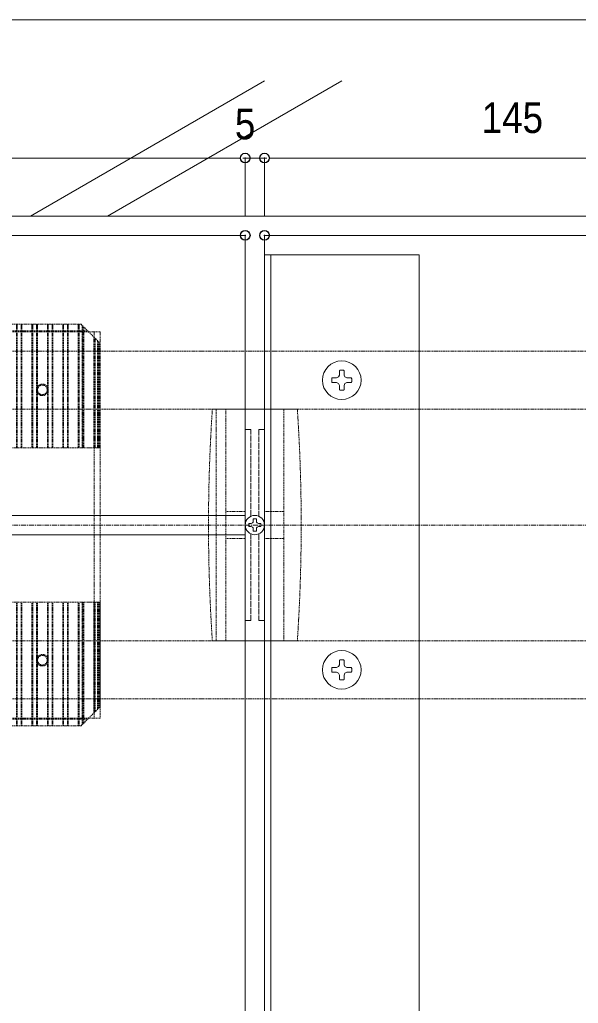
# Model space of a CAD drawing. Units: millimetres, scale not verified. Extents: x -4750 to 4750, y -3000 to 3000.
# Drawn here: x -1876.6 to -1732, y 1177.8 to 1432.5 of the extents above; entities that cross this region are included whole.
import ezdxf
from ezdxf.enums import TextEntityAlignment as Align

# ---------------------------------------------------------------- set-up
doc = ezdxf.new("R2010")
doc.units = ezdxf.units.MM
doc.header["$LTSCALE"] = 5
doc.header["$PDMODE"] = 32
doc.header["$PDSIZE"] = 2.5
for name, pattern in [('CHAIN1', [8, 5, -1, 1, -1]), ('DASHED1', [1.8, 1.2, -0.6]), ('LONG_DASHED1', [7, 6, -1])]:
    doc.linetypes.add(name, pattern=pattern)
for name, color, linetype, lineweight in [('0-0_デッキ', 7, 'Continuous', 9), ('0-1_束', 7, 'Continuous', 9), ('0-2_根太', 7, 'Continuous', 9), ('0-3_一般', 7, 'Continuous', 9), ('0-4_0', 7, 'Continuous', 9), ('0-5_図枠', 7, 'Continuous', 9), ('0-7_寸法', 7, 'Continuous', 9), ('0-8_ビス', 7, 'Continuous', 9), ('0-A_WQCS', 7, 'Continuous', 9)]:
    doc.layers.add(name, color=color, linetype=linetype, lineweight=lineweight)
doc.layers.add('0-9_Defpoints', color=7, linetype='Continuous')
doc.styles.add('Osaka', font='')
doc.styles.get('Osaka').set_extended_font_data('Osaka')

# ---------------------------------------------------------------- blocks, each defined once
blk = doc.blocks.new('_DOT')
at = {"layer": '0-4_0'}
for p, q in [((-10, 0), (-20, 0)), ((-5, 0), (5, 0))]:
    blk.add_line(p, q, dxfattribs=at)
blk = doc.blocks.new('グループ-236-1')
at = {"layer": '0-2_根太', "linetype": 'DASHED1'}
for p, q in [((-13647.2, 8386.8), (-3005.1, 8386.8)), ((-13647.2, 8086.8), (-3005.1, 8086.8)), ((-13647.2, 6886.8), (-3005.1, 6886.8)), ((-13647.2, 6586.8), (-3005.1, 6586.8))]:
    blk.add_line(p, q, dxfattribs=at)
at = {"layer": '0-2_根太', "linetype": 'CHAIN1'}
blk.add_line((-19524.5, 7486.8), (-2524.5, 7486.8), dxfattribs=at)
blk = doc.blocks.new('グループ-25-1')
at = {"layer": '0-A_WQCS'}
blk.add_line((8, -19.6), (8, -31.2), dxfattribs=at)
for points in [[(-19.6, -8), (-31.2, -8), (-31.2, 8), (-19.6, 8)], [(-8, 19.6), (-8, 31.3), (8, 31.3), (8, 19.6)], [(19.6, 8), (31.3, 8), (31.3, -8), (19.6, -8)], [(8, -31.2), (-8, -31.2), (-8, -19.6)]]:
    blk.add_lwpolyline(points, dxfattribs=at)
blk.add_circle((0, 0), 50, dxfattribs=at)
for centre, start, end in [((-19.6, 19.6), 270, 0), ((19.6, 19.6), 180, 270), ((-19.6, -19.6), 0, 90), ((19.6, -19.6), 90, 180)]:
    blk.add_arc(centre, 11.6, start, end, dxfattribs=at)
blk = doc.blocks.new('グループ-26-1')
at = {"layer": '0-A_WQCS'}
blk.add_blockref('グループ-25-1', (0, 0), dxfattribs=at)
blk = doc.blocks.new('グループ-27-1')
at = {"layer": '0-A_WQCS', "linetype": 'DASHED1'}
for p, q in [((220, 600), (-220, 600)), ((-200, 596.7), (-200, -596.7)), ((-149.8, 600), (-149.8, -600)), ((149.8, -600), (149.8, 600)), ((-49.8, 70), (-149.8, 70)), ((49.8, 70), (149.8, 70)), ((-49.8, -70), (-149.8, -70)), ((49.8, -70), (149.8, -70)), ((220, -600), (-220, -600))]:
    blk.add_line(p, q, dxfattribs=at)
at = {"layer": '0-A_WQCS', "linetype": 'LONG_DASHED1'}
for p, q in [((-49.8, 600), (-49.8, 14.9)), ((49.8, 14.9), (49.8, 600)), ((-49.8, 494.2), (-20, 494.2)), ((-20, 48), (-20, 494.2)), ((20, 494.2), (20, 48)), ((20, 494.2), (49.8, 494.2)), ((-49.8, -14.9), (-49.8, -600)), ((-20, -494.2), (-20, -48)), ((20, -48), (20, -494.2)), ((49.8, -600), (49.8, -14.9)), ((-20, -494.2), (-49.8, -494.2)), ((49.8, -494.2), (20, -494.2))]:
    blk.add_line(p, q, dxfattribs=at)
at = {"layer": '0-A_WQCS'}
for p, q in [((-49.8, 600), (50.2, 600)), ((50.2, -600), (-49.8, -600))]:
    blk.add_line(p, q, dxfattribs=at)
at = {"layer": '0-A_WQCS', "linetype": 'DASHED1'}
for centre, start, end in [((8770, 0), 176.1817, 183.8183), ((-8770, 0), 0, 3.8183), ((-8770, 0), 356.1817, 0)]:
    blk.add_arc(centre, 9010, start, end, dxfattribs=at)
at = {"layer": '0-A_WQCS'}
blk.add_blockref('グループ-26-1', (0, 0), dxfattribs=at)
blk = doc.blocks.new('グループ-28-1')
at = {"layer": '0-A_WQCS'}
blk.add_blockref('グループ-27-1', (0, 0), dxfattribs=at)
blk = doc.blocks.new('WQCS2016平')
at = {"layer": '0-A_WQCS'}
blk.add_blockref('グループ-28-1', (0, 0), dxfattribs=at)
blk = doc.blocks.new('グループ-237-1')
at = {"layer": '0-1_束', "linetype": 'DASHED1'}
for p, q in [((-9115, 7086.8), (-7715, 7086.8)), ((-9115, 6546.8), (-9115, 7086.8)), ((-9109, 7086.8), (-9109, 6540.8)), ((-9105, 7086.8), (-9105, 6536.8)), ((-9085, 6516.8), (-9085, 7086.8)), ((-9081, 6512.8), (-9081, 7086.8)), ((-9029, 6460.8), (-9029, 7086.8)), ((-9025, 7086.8), (-9025, 6456.8)), ((-9005, 6446.8), (-9005, 7086.8)), ((-9001, 6446.8), (-9001, 7086.8)), ((-8949, 6446.8), (-8949, 7086.8)), ((-8945, 6446.8), (-8945, 7086.8)), ((-8925, 6446.8), (-8925, 7086.8)), ((-8921, 6446.8), (-8921, 7086.8)), ((-8869, 6446.8), (-8869, 7086.8)), ((-8865, 6446.8), (-8865, 7086.8)), ((-8845, 6446.8), (-8845, 7086.8)), ((-8841, 6446.8), (-8841, 7086.8)), ((-8789, 6446.8), (-8789, 7086.8)), ((-8785, 6446.8), (-8785, 7086.8)), ((-8765, 6446.8), (-8765, 7086.8)), ((-8761, 6446.8), (-8761, 7086.8)), ((-8709, 6446.8), (-8709, 7086.8)), ((-8705, 6446.8), (-8705, 7086.8)), ((-8685, 6446.8), (-8685, 7086.8)), ((-8681, 6446.8), (-8681, 7086.8)), ((-8629, 6446.8), (-8629, 7086.8)), ((-8625, 7086.8), (-8625, 6446.8)), ((-8605, 6446.8), (-8605, 7086.8)), ((-8601, 6446.8), (-8601, 7086.8)), ((-8549, 6446.8), (-8549, 7086.8)), ((-8545, 6446.8), (-8545, 7086.8)), ((-8525, 6446.8), (-8525, 7086.8)), ((-8521, 6446.8), (-8521, 7086.8)), ((-8469, 6446.8), (-8469, 7086.8)), ((-8465, 6446.8), (-8465, 7086.8)), ((-8445, 6446.8), (-8445, 7086.8)), ((-8441, 6446.8), (-8441, 7086.8)), ((-8389, 6446.8), (-8389, 7086.8)), ((-8385, 6446.8), (-8385, 7086.8)), ((-8365, 6446.8), (-8365, 7086.8)), ((-8361, 6446.8), (-8361, 7086.8)), ((-8309, 6446.8), (-8309, 7086.8)), ((-8305, 6446.8), (-8305, 7086.8)), ((-8285, 6446.8), (-8285, 7086.8)), ((-8281, 6446.8), (-8281, 7086.8)), ((-8229, 6446.8), (-8229, 7086.8)), ((-8225, 6446.8), (-8225, 7086.8)), ((-8205, 6446.8), (-8205, 7086.8)), ((-8201, 6446.8), (-8201, 7086.8)), ((-8149, 6446.8), (-8149, 7086.8)), ((-8145, 6446.8), (-8145, 7086.8)), ((-8125, 6446.8), (-8125, 7086.8)), ((-8121, 6446.8), (-8121, 7086.8)), ((-8069, 6446.8), (-8069, 7086.8)), ((-8065, 6446.8), (-8065, 7086.8)), ((-8045, 6446.8), (-8045, 7086.8)), ((-8041, 6446.8), (-8041, 7086.8)), ((-7989, 6446.8), (-7989, 7086.8)), ((-7985, 6446.8), (-7985, 7086.8)), ((-7965, 6446.8), (-7965, 7086.8)), ((-7961, 6446.8), (-7961, 7086.8)), ((-7909, 6446.8), (-7909, 7086.8)), ((-7905, 6446.8), (-7905, 7086.8)), ((-7885, 6446.8), (-7885, 7086.8)), ((-7881, 6446.8), (-7881, 7086.8)), ((-7829, 6446.8), (-7829, 7086.8)), ((-7825, 6446.8), (-7825, 7086.8)), ((-7809, 6452.8), (-7809, 7086.8)), ((-7805, 7086.8), (-7805, 6456.8)), ((-7801, 7086.8), (-7801, 6460.8)), ((-7749, 7086.8), (-7749, 6512.8)), ((-7745, 7086.8), (-7745, 6516.8)), ((-7741, 7086.8), (-7741, 6520.8)), ((-7729, 7086.8), (-7729, 6532.8)), ((-7725, 7086.8), (-7725, 6536.8)), ((-7721, 7086.8), (-7721, 6540.8)), ((-7715, 7086.8), (-7715, 6546.8)), ((-9015, 6446.8), (-9115, 6546.8)), ((-7715, 6546.8), (-7815, 6446.8)), ((-9050, 6481.8), (-7779.9, 6481.8)), ((-7815, 6446.8), (-9015, 6446.8))]:
    blk.add_line(p, q, dxfattribs=at)
for centre in [(-8815, 6786.8), (-8015, 6786.8)]:
    blk.add_circle(centre, 25, dxfattribs=at)
blk = doc.blocks.new('グループ-238-1')
at = {"layer": '0-1_束', "linetype": 'DASHED1'}
for p, q in [((-9015, 8526.8), (-9115, 8426.8)), ((-9029, 8512.8), (-9029, 7886.8)), ((-9025, 7886.8), (-9025, 8516.8)), ((-7815, 8526.8), (-9015, 8526.8)), ((-9005, 8526.8), (-9005, 7886.8)), ((-9001, 8526.8), (-9001, 7886.8)), ((-8949, 8526.8), (-8949, 7886.8)), ((-8945, 8526.8), (-8945, 7886.8)), ((-8925, 8526.8), (-8925, 7886.8)), ((-8921, 8526.8), (-8921, 7886.8)), ((-8869, 8526.8), (-8869, 7886.8)), ((-8865, 8526.8), (-8865, 7886.8)), ((-8845, 8526.8), (-8845, 7886.8)), ((-8841, 8526.8), (-8841, 7886.8)), ((-8789, 8526.8), (-8789, 7886.8)), ((-8785, 8526.8), (-8785, 7886.8)), ((-8765, 8526.8), (-8765, 7886.8)), ((-8761, 8526.8), (-8761, 7886.8)), ((-8709, 8526.8), (-8709, 7886.8)), ((-8705, 8526.8), (-8705, 7886.8)), ((-8685, 8526.8), (-8685, 7886.8)), ((-8681, 8526.8), (-8681, 7886.8)), ((-8629, 8526.8), (-8629, 7886.8)), ((-8625, 7886.8), (-8625, 8526.8)), ((-8605, 8526.8), (-8605, 7886.8)), ((-8601, 8526.8), (-8601, 7886.8)), ((-8549, 8526.8), (-8549, 7886.8)), ((-8545, 8526.8), (-8545, 7886.8)), ((-8525, 8526.8), (-8525, 7886.8)), ((-8521, 8526.8), (-8521, 7886.8)), ((-8469, 8526.8), (-8469, 7886.8)), ((-8465, 8526.8), (-8465, 7886.8)), ((-8445, 8526.8), (-8445, 7886.8)), ((-8441, 8526.8), (-8441, 7886.8)), ((-8389, 8526.8), (-8389, 7886.8)), ((-8385, 8526.8), (-8385, 7886.8)), ((-8365, 8526.8), (-8365, 7886.8)), ((-8361, 8526.8), (-8361, 7886.8)), ((-8309, 8526.8), (-8309, 7886.8)), ((-8305, 8526.8), (-8305, 7886.8)), ((-8285, 8526.8), (-8285, 7886.8)), ((-8281, 8526.8), (-8281, 7886.8)), ((-8229, 8526.8), (-8229, 7886.8)), ((-8225, 8526.8), (-8225, 7886.8)), ((-8205, 8526.8), (-8205, 7886.8)), ((-8201, 8526.8), (-8201, 7886.8)), ((-8149, 8526.8), (-8149, 7886.8)), ((-8145, 8526.8), (-8145, 7886.8)), ((-8125, 8526.8), (-8125, 7886.8)), ((-8121, 8526.8), (-8121, 7886.8)), ((-8069, 8526.8), (-8069, 7886.8)), ((-8065, 8526.8), (-8065, 7886.8)), ((-8045, 8526.8), (-8045, 7886.8)), ((-8041, 8526.8), (-8041, 7886.8)), ((-7989, 8526.8), (-7989, 7886.8)), ((-7985, 8526.8), (-7985, 7886.8)), ((-7965, 8526.8), (-7965, 7886.8)), ((-7961, 8526.8), (-7961, 7886.8)), ((-7909, 8526.8), (-7909, 7886.8)), ((-7905, 8526.8), (-7905, 7886.8)), ((-7885, 8526.8), (-7885, 7886.8)), ((-7881, 8526.8), (-7881, 7886.8)), ((-7829, 8526.8), (-7829, 7886.8)), ((-7825, 8526.8), (-7825, 7886.8)), ((-7715, 8426.8), (-7815, 8526.8)), ((-7809, 8520.8), (-7809, 7886.8)), ((-7805, 7886.8), (-7805, 8516.8)), ((-7801, 7886.8), (-7801, 8512.8)), ((-9085, 8456.8), (-9085, 7886.8)), ((-9081, 8460.8), (-9081, 7886.8)), ((-9050, 8491.7), (-7779.9, 8491.7)), ((-7749, 7886.8), (-7749, 8460.8)), ((-7745, 7886.8), (-7745, 8456.8)), ((-9115, 8426.8), (-9115, 7886.8)), ((-9109, 7886.8), (-9109, 8432.8)), ((-9105, 7886.8), (-9105, 8436.8)), ((-7741, 7886.8), (-7741, 8452.8)), ((-7729, 7886.8), (-7729, 8440.8)), ((-7725, 7886.8), (-7725, 8436.8)), ((-7721, 7886.8), (-7721, 8432.8)), ((-7715, 7886.8), (-7715, 8426.8)), ((-9115, 7886.8), (-7715, 7886.8))]:
    blk.add_line(p, q, dxfattribs=at)
for centre in [(-8815, 8186.8), (-8015, 8186.8)]:
    blk.add_circle(centre, 25, dxfattribs=at)
blk = doc.blocks.new('グループ-239-1')
at = {"layer": '0-1_束', "linetype": 'DASHED1'}
for p, q in [((-9083, 8486.8), (-9083, 6486.8)), ((-7775, 8486.8), (-9055, 8486.8)), ((-7747, 8486.8), (-7747, 6486.8))]:
    blk.add_line(p, q, dxfattribs=at)
blk.add_lwpolyline([(-7775, 8486.8), (-7715, 8486.8), (-7715, 6486.8), (-7775, 6486.8), (-9055, 6486.8), (-9115, 6486.8), (-9115, 8486.8), (-9055, 8486.8)], dxfattribs=at)
for centre, radius in [((-8815, 8186.8), 30), ((-8015, 8186.8), 30), ((-8415, 7486.8), 132), ((-8415, 7486.8), 132), ((-8415, 7486.8), 120), ((-8815, 6786.8), 30), ((-8015, 6786.8), 30)]:
    blk.add_circle(centre, radius, dxfattribs=at)
at = {"layer": '0-1_束'}
for name in ['グループ-238-1', 'グループ-237-1']:
    blk.add_blockref(name, (0, 0), dxfattribs=at)
blk = doc.blocks.new('グループ-253-1')
at = {"layer": '0-8_ビス', "color": 134}
for p, q in [((-6476.9, 6763.6), (-6476.6, 6787.4)), ((-6491.8, 6724.8), (-6515.6, 6725.2)), ((-6491.8, 6748.7), (-6481.6, 6753.4)), ((-6491.8, 6724.8), (-6481.6, 6720.1)), ((-6476.9, 6763.6), (-6481.6, 6753.4)), ((-6453.1, 6763.6), (-6448.4, 6753.4)), ((-6438.2, 6748.7), (-6448.4, 6753.4)), ((-6438.2, 6724.8), (-6448.4, 6720.1)), ((-6438.2, 6748.7), (-6414.4, 6748.3)), ((-6476.9, 6710), (-6481.6, 6720.1)), ((-6453.1, 6710), (-6453.4, 6686.2)), ((-6453.1, 6710), (-6448.4, 6720.1))]:
    blk.add_line(p, q, dxfattribs=at)
for points in [[(-6453.1, 6763.6), (-6453.4, 6787.4), (-6454.2, 6787.6), (-6455, 6787.7), (-6455.7, 6787.9), (-6456.5, 6788), (-6457.3, 6788.1), (-6458.1, 6788.2), (-6458.8, 6788.3), (-6459.6, 6788.4), (-6460.4, 6788.5), (-6461.1, 6788.6), (-6461.9, 6788.6), (-6462.7, 6788.7), (-6463.5, 6788.7), (-6464.2, 6788.7), (-6465, 6788.7), (-6465.8, 6788.7), (-6466.6, 6788.7), (-6467.3, 6788.7), (-6468.1, 6788.6), (-6468.9, 6788.6), (-6469.6, 6788.5), (-6470.4, 6788.4), (-6471.2, 6788.3), (-6472, 6788.2), (-6472.7, 6788.1), (-6473.5, 6788), (-6474.3, 6787.9), (-6475, 6787.7), (-6475.8, 6787.6), (-6476.6, 6787.4)], [(-6491.8, 6748.7), (-6515.6, 6748.3), (-6515.8, 6747.6), (-6516, 6746.8), (-6516.1, 6746), (-6516.2, 6745.3), (-6516.4, 6744.5), (-6516.5, 6743.7), (-6516.6, 6742.9), (-6516.7, 6742.2), (-6516.7, 6741.4), (-6516.8, 6740.6), (-6516.9, 6739.9), (-6516.9, 6739.1), (-6516.9, 6738.3), (-6516.9, 6737.5), (-6517, 6736.8), (-6516.9, 6736), (-6516.9, 6735.2), (-6516.9, 6734.5), (-6516.9, 6733.7), (-6516.8, 6732.9), (-6516.7, 6732.1), (-6516.7, 6731.4), (-6516.6, 6730.6), (-6516.5, 6729.8), (-6516.4, 6729.1), (-6516.2, 6728.3), (-6516.1, 6727.5), (-6516, 6726.7), (-6515.8, 6726), (-6515.6, 6725.2)], [(-6438.2, 6724.8), (-6414.4, 6725.2), (-6414.2, 6726), (-6414.1, 6726.7), (-6413.9, 6727.5), (-6413.8, 6728.3), (-6413.7, 6729.1), (-6413.5, 6729.8), (-6413.4, 6730.6), (-6413.4, 6731.4), (-6413.3, 6732.1), (-6413.2, 6732.9), (-6413.2, 6733.7), (-6413.1, 6734.5), (-6413.1, 6735.2), (-6413.1, 6736), (-6413.1, 6736.8), (-6413.1, 6737.5), (-6413.1, 6738.3), (-6413.1, 6739.1), (-6413.2, 6739.9), (-6413.2, 6740.6), (-6413.3, 6741.4), (-6413.4, 6742.2), (-6413.4, 6742.9), (-6413.5, 6743.7), (-6413.7, 6744.5), (-6413.8, 6745.3), (-6413.9, 6746), (-6414.1, 6746.8), (-6414.2, 6747.6), (-6414.4, 6748.3)], [(-6476.9, 6710), (-6476.6, 6686.2), (-6475.8, 6686), (-6475, 6685.8), (-6474.3, 6685.7), (-6473.5, 6685.5), (-6472.7, 6685.4), (-6472, 6685.3), (-6471.2, 6685.2), (-6470.4, 6685.1), (-6469.6, 6685), (-6468.9, 6685), (-6468.1, 6684.9), (-6467.3, 6684.9), (-6466.6, 6684.9), (-6465.8, 6684.8), (-6465, 6684.8), (-6464.2, 6684.8), (-6463.5, 6684.9), (-6462.7, 6684.9), (-6461.9, 6684.9), (-6461.1, 6685), (-6460.4, 6685), (-6459.6, 6685.1), (-6458.8, 6685.2), (-6458.1, 6685.3), (-6457.3, 6685.4), (-6456.5, 6685.5), (-6455.7, 6685.7), (-6455, 6685.8), (-6454.2, 6686), (-6453.4, 6686.2)]]:
    blk.add_lwpolyline(points, dxfattribs=at)
blk.add_circle((-6465, 6736.8), 100, dxfattribs=at)
blk = doc.blocks.new('グループ-254-1')
at = {"layer": '0-8_ビス', "color": 134}
for p, q in [((-6491.8, 8248.7), (-6481.6, 8253.4)), ((-6476.9, 8263.6), (-6481.6, 8253.4)), ((-6453.1, 8263.6), (-6453.4, 8287.4)), ((-6453.1, 8263.6), (-6448.4, 8253.4)), ((-6438.2, 8248.7), (-6448.4, 8253.4)), ((-6491.8, 8248.7), (-6515.6, 8248.3)), ((-6491.8, 8224.8), (-6481.6, 8220.1)), ((-6476.9, 8210), (-6481.6, 8220.1)), ((-6476.9, 8210), (-6476.6, 8186.2)), ((-6453.1, 8210), (-6448.4, 8220.1)), ((-6438.2, 8224.8), (-6448.4, 8220.1)), ((-6438.2, 8224.8), (-6414.4, 8225.2))]:
    blk.add_line(p, q, dxfattribs=at)
for points in [[(-6476.9, 8263.6), (-6476.6, 8287.4), (-6475.8, 8287.6), (-6475, 8287.7), (-6474.3, 8287.9), (-6473.5, 8288), (-6472.7, 8288.1), (-6472, 8288.2), (-6471.2, 8288.3), (-6470.4, 8288.4), (-6469.6, 8288.5), (-6468.9, 8288.6), (-6468.1, 8288.6), (-6467.3, 8288.7), (-6466.6, 8288.7), (-6465.8, 8288.7), (-6465, 8288.7), (-6464.2, 8288.7), (-6463.5, 8288.7), (-6462.7, 8288.7), (-6461.9, 8288.6), (-6461.1, 8288.6), (-6460.4, 8288.5), (-6459.6, 8288.4), (-6458.8, 8288.3), (-6458.1, 8288.2), (-6457.3, 8288.1), (-6456.5, 8288), (-6455.7, 8287.9), (-6455, 8287.7), (-6454.2, 8287.6), (-6453.4, 8287.4)], [(-6491.8, 8224.8), (-6515.6, 8225.2), (-6515.8, 8226), (-6516, 8226.7), (-6516.1, 8227.5), (-6516.2, 8228.3), (-6516.4, 8229.1), (-6516.5, 8229.8), (-6516.6, 8230.6), (-6516.7, 8231.4), (-6516.7, 8232.1), (-6516.8, 8232.9), (-6516.9, 8233.7), (-6516.9, 8234.5), (-6516.9, 8235.2), (-6516.9, 8236), (-6517, 8236.8), (-6516.9, 8237.5), (-6516.9, 8238.3), (-6516.9, 8239.1), (-6516.9, 8239.9), (-6516.8, 8240.6), (-6516.7, 8241.4), (-6516.7, 8242.2), (-6516.6, 8242.9), (-6516.5, 8243.7), (-6516.4, 8244.5), (-6516.2, 8245.3), (-6516.1, 8246), (-6516, 8246.8), (-6515.8, 8247.6), (-6515.6, 8248.3)], [(-6453.1, 8210), (-6453.4, 8186.2), (-6454.2, 8186), (-6455, 8185.8), (-6455.7, 8185.7), (-6456.5, 8185.5), (-6457.3, 8185.4), (-6458.1, 8185.3), (-6458.8, 8185.2), (-6459.6, 8185.1), (-6460.4, 8185), (-6461.1, 8185), (-6461.9, 8184.9), (-6462.7, 8184.9), (-6463.5, 8184.9), (-6464.2, 8184.8), (-6465, 8184.8), (-6465.8, 8184.8), (-6466.6, 8184.9), (-6467.3, 8184.9), (-6468.1, 8184.9), (-6468.9, 8185), (-6469.6, 8185), (-6470.4, 8185.1), (-6471.2, 8185.2), (-6472, 8185.3), (-6472.7, 8185.4), (-6473.5, 8185.5), (-6474.3, 8185.7), (-6475, 8185.8), (-6475.8, 8186), (-6476.6, 8186.2)], [(-6438.2, 8248.7), (-6414.4, 8248.3), (-6414.2, 8247.6), (-6414.1, 8246.8), (-6413.9, 8246), (-6413.8, 8245.3), (-6413.7, 8244.5), (-6413.5, 8243.7), (-6413.4, 8242.9), (-6413.4, 8242.2), (-6413.3, 8241.4), (-6413.2, 8240.6), (-6413.2, 8239.9), (-6413.1, 8239.1), (-6413.1, 8238.3), (-6413.1, 8237.5), (-6413.1, 8236.8), (-6413.1, 8236), (-6413.1, 8235.2), (-6413.1, 8234.5), (-6413.2, 8233.7), (-6413.2, 8232.9), (-6413.3, 8232.1), (-6413.4, 8231.4), (-6413.4, 8230.6), (-6413.5, 8229.8), (-6413.7, 8229.1), (-6413.8, 8228.3), (-6413.9, 8227.5), (-6414.1, 8226.7), (-6414.2, 8226), (-6414.4, 8225.2)]]:
    blk.add_lwpolyline(points, dxfattribs=at)
blk.add_circle((-6465, 8236.8), 100, dxfattribs=at)

msp = doc.modelspace()

# ---------------------------------------------------------------- linework, layer by layer
at = {"layer": '0-0_デッキ'}
for p, q in [((-1963.248, 1376.655), (-1818.248, 1376.655)), ((-1818.248, 894.155), (-1818.248, 1376.655)), ((-1813.248, 811.655), (-1813.248, 1376.655)), ((-1813.248, 1376.655), (-1668.248, 1376.655)), ((-1963.248, 1304.155), (-1818.248, 1304.155)), ((-1818.248, 1299.155), (-1963.248, 1299.155))]:
    msp.add_line(p, q, dxfattribs=at)
at = {"layer": '0-0_デッキ', "color": 134}
for points in [[(-1813.251, 1371.655), (-1773.251, 1371.655), (-1773.251, 821.655), (-1813.251, 821.655)], [(-1813.251, 1371.655), (-1811.651, 1371.655), (-1811.651, 821.655), (-1813.251, 821.655)]]:
    msp.add_lwpolyline(points, close=True, dxfattribs=at)
at = {"layer": '0-3_一般', "color": 134}
for p, q in [((-1813.234, 1416.655), (-1873.856, 1381.655)), ((-1793.234, 1416.655), (-1853.856, 1381.655))]:
    msp.add_line(p, q, dxfattribs=at)
at = {"layer": '0-3_一般'}
msp.add_line((-1620.253, 1381.655), (-2150.253, 1381.655), dxfattribs=at)
at = {"layer": '0-5_図枠'}
msp.add_lwpolyline([(-2500, 1432.499), (-500, 1432.499), (-500, 132.499), (-2500, 132.499)], close=True, dxfattribs=at)
at = {"layer": '0-7_寸法'}
for p, q in [((-1960.745, 1396.655), (-1820.752, 1396.655)), ((-1820.752, 1396.655), (-1823.256, 1396.655)), ((-1820.752, 1396.655), (-1823.256, 1396.655)), ((-1820.752, 1396.655), (-1823.256, 1396.655)), ((-1818.248, 1381.655), (-1818.248, 1396.655)), ((-1818.248, 1381.655), (-1818.248, 1396.655)), ((-1818.248, 1396.655), (-1813.248, 1396.655)), ((-1818.248, 1381.655), (-1818.248, 1396.655)), ((-1818.248, 1396.655), (-1813.248, 1396.655)), ((-1818.248, 1381.655), (-1818.248, 1396.655)), ((-1818.248, 1396.655), (-1813.248, 1396.655)), ((-1813.248, 1381.655), (-1813.248, 1396.655)), ((-1813.248, 1381.655), (-1813.248, 1396.655)), ((-1813.248, 1381.655), (-1813.248, 1396.655)), ((-1813.248, 1381.655), (-1813.248, 1396.655)), ((-1810.745, 1396.655), (-1670.752, 1396.655)), ((-1810.745, 1396.655), (-1808.241, 1396.655)), ((-1810.745, 1396.655), (-1808.241, 1396.655)), ((-1810.745, 1396.655), (-1808.241, 1396.655))]:
    msp.add_line(p, q, dxfattribs=at)
at = {"layer": '0-9_Defpoints'}
for p in [(-1818.248, 1396.655), (-1813.248, 1396.655), (-1818.248, 1376.655), (-1813.248, 1376.655)]:
    msp.add_point(p, dxfattribs=at)

# ---------------------------------------------------------------- block references
at = {"layer": '0-1_束', "xscale": 0.05, "yscale": 0.05}
msp.add_blockref('グループ-239-1', (-1470, 927.316), dxfattribs=at)
at = {"layer": '0-2_根太', "xscale": 0.05, "yscale": 0.05}
msp.add_blockref('グループ-236-1', (-1470, 927.316), dxfattribs=at)
at = {"layer": '0-7_寸法', "xscale": 0.1251862, "yscale": 0.1251862}
msp.add_blockref('_DOT', (-1818.248, 1396.655), dxfattribs=at)
msp.add_blockref('_DOT', (-1818.248, 1396.655), dxfattribs=at)
msp.add_blockref('_DOT', (-1818.248, 1396.655), dxfattribs=at)
msp.add_blockref('_DOT', (-1818.248, 1396.655), dxfattribs=at)
at = {"layer": '0-7_寸法', "xscale": 0.1251862, "yscale": 0.1251862, "rotation": 180}
msp.add_blockref('_DOT', (-1813.248, 1396.655), dxfattribs=at)
msp.add_blockref('_DOT', (-1813.248, 1396.655), dxfattribs=at)
msp.add_blockref('_DOT', (-1813.248, 1396.655), dxfattribs=at)
msp.add_blockref('_DOT', (-1813.248, 1396.655), dxfattribs=at)
at = {"layer": '0-8_ビス', "xscale": 0.05, "yscale": 0.05}
for name in ['グループ-254-1', 'グループ-253-1']:
    msp.add_blockref(name, (-1470, 927.316), dxfattribs=at)
at = {"layer": '0-A_WQCS', "xscale": 0.05, "yscale": 0.05}
msp.add_blockref('WQCS2016平', (-1815.748, 1301.655), dxfattribs=at)

# ---------------------------------------------------------------- texts
at = {"layer": '0-7_寸法', "style": 'Osaka', "width": 0.9}
for s, p in [('145', (-1757.037, 1400.781)), ('5', (-1820.919, 1399.155)), ('5', (-1820.919, 1399.155)), ('5', (-1820.919, 1399.155))]:
    msp.add_text(s, height=7.918, dxfattribs=at).set_placement(p, align=Align.BOTTOM_LEFT)

doc.saveas('drawing.dxf')
